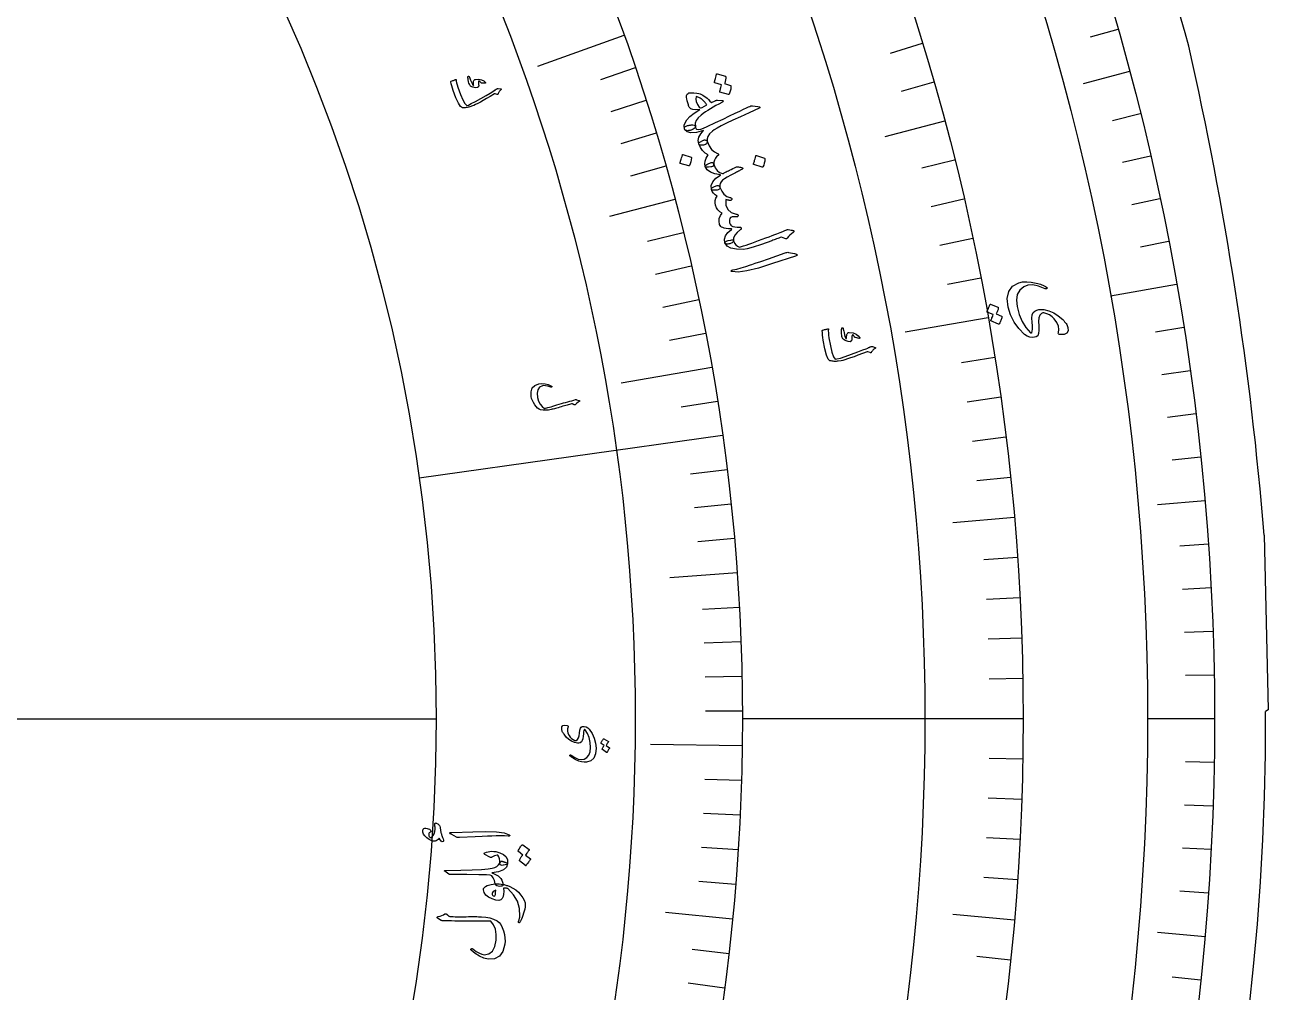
# Model space of a CAD drawing. Header units: millimetres. Extents: x -59 to 59, y -59 to 86.
# Drawn here: x 30.32 to 59.06, y -6.32 to 16.04 of the extents above; entities that cross this region are included whole.
import ezdxf

# ---------------------------------------------------------------- set-up
doc = ezdxf.new("R2010")
doc.units = ezdxf.units.MM
for name, color, linetype in [('CUT_OUTER', 1, 'Continuous'), ('ENGRAVE', 7, 'Continuous'), ('ENGRAVE_FINE', 8, 'Continuous'), ('TEXT', 5, 'Continuous')]:
    doc.layers.add(name, color=color, linetype=linetype)

msp = doc.modelspace()

# ---------------------------------------------------------------- linework, layer by layer
at = {"layer": 'CUT_OUTER'}
msp.add_lwpolyline([(58.9664, 4.2472), (59.0583, 0.2109), (59.0582, 0.2072), (59.0553, 0.205), (58.9995, 0.1679)], dxfattribs=at)
for centre, radius, start, end in [((12.4159, 3.6161), 46.367, 14.91234, 27.7401), ((-20.7456, -2.2768), 79.9786, 4.678869, 12.877825), ((0, -0.0003), 58.9997, 179.811218, 0.16335)]:
    msp.add_arc(centre, radius, start, end, dxfattribs=at)
at = {"layer": 'ENGRAVE'}
for points in [[(44.1651, 15.7962), (42.1652, 15.0809)], [(55.8498, 14.9649), (54.7813, 14.6786)], [(51.5756, 13.8196), (50.1965, 13.4501)], [(45.342, 12.0074), (43.8364, 11.6087)], [(56.9416, 10.0403), (55.4164, 9.7714)], [(52.5838, 9.2719), (50.6664, 8.9339)], [(46.1963, 8.1228), (44.1044, 7.755)], [(46.4457, 6.5482), (39.435, 5.5598)], [(57.6, 5.0393), (56.4979, 4.9429)], [(53.1918, 4.6537), (51.7694, 4.5292)], [(46.7836, 3.3729), (45.23, 3.2609)], [(-39.825, 0), (39.825, 0)], [(53.395, 0), (46.905, 0)], [(57.82, 0), (56.2713, 0)], [(46.9008, -0.6263), (44.777, -0.598)], [(46.6757, -4.6322), (45.1257, -4.4784)], [(53.1918, -4.6537), (51.7694, -4.5292)], [(57.6, -5.0393), (56.4979, -4.9429)]]:
    msp.add_lwpolyline(points, dxfattribs=at)
for radius in [57.82, 57.82, 56.2713, 53.395, 53.395, 51.1235, 46.905, 46.905, 44.427, 39.825, 39.825]:
    msp.add_circle((0, 0), radius, dxfattribs=at)
at = {"layer": 'ENGRAVE_FINE'}
for points in [[(55.5802, 15.9374), (54.9421, 15.7544)], [(51.0619, 15.6112), (50.3171, 15.3835)], [(44.4258, 15.0474), (43.6212, 14.7748)], [(51.3266, 14.7177), (50.5779, 14.503)], [(44.674, 14.2939), (43.8648, 14.0349)], [(56.1025, 13.9879), (55.4585, 13.8273)], [(44.9095, 13.5359), (44.096, 13.2907)], [(56.3381, 13.0067), (55.6913, 12.8574)], [(45.1322, 12.7737), (44.3147, 12.5423)], [(51.8089, 12.9174), (51.0533, 12.729)], [(52.0265, 12.0113), (51.2677, 11.8361)], [(56.5565, 12.0215), (55.9072, 11.8835)], [(45.539, 11.2373), (44.7142, 11.0338)], [(52.2282, 11.1014), (51.4664, 10.9395)], [(56.7577, 11.0326), (56.1061, 10.9059)], [(45.723, 10.4636), (44.8948, 10.274)], [(52.414, 10.1882), (51.6495, 10.0396)], [(45.8939, 9.6864), (45.0626, 9.511)], [(57.1081, 9.045), (56.4526, 8.9412)], [(46.0517, 8.9061), (45.2176, 8.7448)], [(52.7376, 8.3528), (51.9684, 8.231)], [(57.2573, 8.047), (56.6, 7.9546)], [(46.3276, 7.3368), (45.4885, 7.2039)], [(52.8754, 7.4311), (52.1041, 7.3228)], [(57.389, 7.0465), (56.7302, 6.9656)], [(52.997, 6.5072), (52.224, 6.4123)], [(57.5033, 6.0438), (56.8431, 5.9745)], [(46.5503, 5.7573), (45.7072, 5.653)], [(53.1025, 5.5813), (52.328, 5.4999)], [(46.6416, 4.9643), (45.7967, 4.8743)], [(46.7193, 4.1694), (45.8731, 4.0939)], [(57.6792, 4.0333), (57.017, 3.987)], [(53.2649, 3.7246), (52.488, 3.6703)], [(57.7408, 3.0261), (57.0779, 2.9913)], [(53.3218, 2.7945), (52.5441, 2.7537)], [(46.8343, 2.575), (45.9859, 2.5283)], [(57.7848, 2.0179), (57.1214, 1.9947)], [(46.8714, 1.7758), (46.0224, 1.7437)], [(53.3625, 1.8635), (52.5841, 1.8363)], [(46.8948, 0.9758), (46.0454, 0.9581)], [(53.3869, 0.9319), (52.6082, 0.9183)], [(57.8112, 1.0091), (57.1475, 0.9975)], [(46.9047, 0.175), (46.0551, 0.1718)], [(53.3869, -0.9319), (52.6082, -0.9183)], [(57.8112, -1.0091), (57.1475, -0.9975)], [(46.8833, -1.4279), (46.0341, -1.4021)], [(53.3625, -1.8635), (52.5841, -1.8363)], [(57.7848, -2.0179), (57.1214, -1.9947)], [(46.852, -2.2295), (46.0033, -2.1891)], [(53.3218, -2.7945), (52.5441, -2.7537)], [(46.807, -3.0309), (45.9591, -2.976)], [(57.7408, -3.0261), (57.0779, -2.9913)], [(53.2649, -3.7246), (52.488, -3.6703)], [(46.7482, -3.8319), (45.9015, -3.7625)], [(57.6792, -4.0333), (57.017, -3.987)], [(46.5894, -5.4316), (45.7456, -5.3332)], [(53.1025, -5.5813), (52.328, -5.4999)], [(57.5033, -6.0438), (56.8431, -5.9745)], [(46.4894, -6.2298), (45.6474, -6.117)]]:
    msp.add_lwpolyline(points, dxfattribs=at)
at = {"layer": 'TEXT'}
for points in [[(41.3204, 14.5431), (41.3095, 14.5312), (41.2994, 14.5192), (41.2901, 14.5071), (41.2816, 14.495), (41.2739, 14.4827), (41.2672, 14.4702), (41.2613, 14.4574), (41.2562, 14.4445), (41.2528, 14.439), (41.2476, 14.4357), (41.2408, 14.4348), (41.2323, 14.4361), (41.1866, 14.4459), (41.1817, 14.4467), (41.1777, 14.447), (41.1745, 14.447), (41.1722, 14.4466), (41.0776, 14.3899), (40.9918, 14.3394), (40.9149, 14.2952), (40.8468, 14.2571), (40.7877, 14.2253), (40.7375, 14.1999), (40.6963, 14.1807), (40.6642, 14.1679), (40.6025, 14.1465), (40.5826, 14.1407), (40.5623, 14.136), (40.5415, 14.1321), (40.5204, 14.1291), (40.4988, 14.1271), (40.4768, 14.1262), (40.4543, 14.1263), (40.4313, 14.1275), (40.3883, 14.1548), (40.339, 14.2307), (40.2829, 14.3551), (40.2198, 14.5279), (40.2021, 14.5826), (40.1871, 14.6337), (40.1747, 14.6812), (40.165, 14.7251), (40.1653, 14.7295), (40.1667, 14.7331), (40.1693, 14.7359), (40.1731, 14.7379), (40.1918, 14.7461), (40.209, 14.7534), (40.2244, 14.7598), (40.2383, 14.7653), (40.2506, 14.7701), (40.2617, 14.7741), (40.2714, 14.7774), (40.2798, 14.7799), (40.2846, 14.781), (40.2878, 14.7803), (40.2893, 14.7778), (40.2892, 14.7734), (40.2911, 14.741), (40.2983, 14.701), (40.3109, 14.6535), (40.3289, 14.5984), (40.3876, 14.4355), (40.4407, 14.3106), (40.4887, 14.2239), (40.5318, 14.1753), (40.57, 14.1888), (40.6368, 14.2209), (40.7322, 14.2717), (40.8561, 14.3413), (40.9798, 14.4123), (41.0731, 14.4664), (41.1361, 14.5038), (41.1689, 14.5242), (41.1778, 14.5301), (41.186, 14.5356), (41.1938, 14.5408), (41.2009, 14.5456), (41.2074, 14.5499), (41.2132, 14.5538), (41.2182, 14.5573), (41.2225, 14.5604), (41.2322, 14.5663), (41.242, 14.5701), (41.2521, 14.5719), (41.2624, 14.5716), (41.3187, 14.5641), (41.3226, 14.5632), (41.3255, 14.5618), (41.3273, 14.5599), (41.3281, 14.5574), (41.3275, 14.5537), (41.3261, 14.5502), (41.3237, 14.5466), (41.3204, 14.5431)], [(40.9683, 14.7065), (40.9688, 14.704), (40.9686, 14.7016), (40.9677, 14.6993), (40.966, 14.6971), (40.9642, 14.6959), (40.9621, 14.695), (40.9598, 14.6943), (40.9572, 14.6939), (40.8812, 14.6967), (40.8733, 14.6975), (40.8669, 14.699), (40.862, 14.7013), (40.8586, 14.7043), (40.8484, 14.7186), (40.8377, 14.73), (40.8264, 14.7385), (40.8145, 14.7441), (40.8094, 14.7442), (40.8054, 14.7401), (40.8025, 14.7318), (40.8009, 14.7192), (40.801, 14.7113), (40.8013, 14.7031), (40.8019, 14.6948), (40.8028, 14.6863), (40.8039, 14.6776), (40.8053, 14.6685), (40.807, 14.6591), (40.809, 14.6493), (40.8073, 14.6125), (40.7837, 14.5925), (40.7385, 14.5893), (40.6714, 14.6028), (40.6501, 14.6106), (40.6326, 14.6194), (40.6187, 14.6291), (40.6085, 14.6399), (40.6006, 14.6528), (40.5924, 14.6717), (40.5841, 14.6966), (40.5754, 14.7274), (40.5714, 14.7433), (40.568, 14.7585), (40.5655, 14.7732), (40.5636, 14.7872), (40.5623, 14.8005), (40.5613, 14.813), (40.5606, 14.8247), (40.5601, 14.8357), (40.5612, 14.843), (40.5635, 14.8487), (40.5669, 14.8529), (40.5713, 14.8555), (40.5765, 14.8565), (40.5809, 14.8554), (40.5844, 14.8523), (40.5872, 14.847), (40.5947, 14.8299), (40.603, 14.8104), (40.612, 14.7885), (40.6216, 14.7641), (40.6396, 14.7187), (40.6554, 14.6838), (40.6688, 14.6595), (40.6801, 14.6457), (40.6823, 14.6442), (40.6846, 14.6438), (40.6871, 14.6445), (40.6897, 14.6464), (40.6912, 14.6481), (40.6921, 14.6508), (40.6925, 14.6543), (40.6924, 14.6587), (40.688, 14.6984), (40.6868, 14.7153), (40.6877, 14.7304), (40.6907, 14.7438), (40.6957, 14.7554), (40.7026, 14.7662), (40.7109, 14.7741), (40.7206, 14.7791), (40.7317, 14.7813), (40.8108, 14.7839), (40.8766, 14.7723), (40.9291, 14.7465), (40.9683, 14.7065)], [(46.6309, 14.6421), (46.6344, 14.6402), (46.6373, 14.6369), (46.6394, 14.6321), (46.6407, 14.6259), (46.6395, 14.6018), (46.6372, 14.5782), (46.634, 14.555), (46.6296, 14.5323), (46.6242, 14.5098), (46.6175, 14.4873), (46.6096, 14.465), (46.6005, 14.4428), (46.5971, 14.438), (46.5929, 14.435), (46.5877, 14.4338), (46.5817, 14.4345), (46.3848, 14.4882), (46.3817, 14.4904), (46.3804, 14.4946), (46.3808, 14.5009), (46.383, 14.5092), (46.3855, 14.5152), (46.3885, 14.5247), (46.3921, 14.5376), (46.3962, 14.554), (46.401, 14.5741), (46.4064, 14.598), (46.4126, 14.6257), (46.4195, 14.6572), (46.2659, 14.6996), (46.2608, 14.7022), (46.2583, 14.7068), (46.2584, 14.7134), (46.2612, 14.7221), (46.2636, 14.7295), (46.267, 14.7412), (46.2714, 14.7572), (46.2768, 14.7773), (46.2832, 14.802), (46.2905, 14.8314), (46.2985, 14.8656), (46.3074, 14.9047), (46.3095, 14.9091), (46.3123, 14.9116), (46.3156, 14.9123), (46.3196, 14.911), (46.5113, 14.8546), (46.5149, 14.8527), (46.5177, 14.8494), (46.5198, 14.8447), (46.5212, 14.8385), (46.5212, 14.8183), (46.52, 14.7984), (46.5177, 14.7787), (46.5143, 14.7593), (46.5099, 14.7402), (46.5047, 14.7214), (46.4986, 14.7029), (46.4916, 14.6848)], [(45.9488, 13.9573), (45.8813, 13.8965), (45.8368, 13.8328), (45.8153, 13.7661), (45.8168, 13.6965), (45.8164, 13.6772), (45.8079, 13.6592), (45.7912, 13.6427), (45.7665, 13.6276), (45.7528, 13.6214), (45.7387, 13.6158), (45.7241, 13.6106), (45.7092, 13.6058), (45.6938, 13.6018), (45.6781, 13.5989), (45.6621, 13.5971), (45.6458, 13.5963), (45.6185, 13.5969), (45.5973, 13.6005), (45.5823, 13.6071), (45.5735, 13.6168), (45.5629, 13.6525), (45.559, 13.6888), (45.5621, 13.7258), (45.5721, 13.7634), (45.617, 13.8439), (45.6895, 13.9243), (45.7895, 14.0044), (45.9171, 14.0844), (45.8283, 14.0802), (45.7603, 14.0858), (45.7129, 14.1012), (45.6861, 14.1264), (45.678, 14.1421), (45.6701, 14.1588), (45.6625, 14.1767), (45.6552, 14.1956), (45.648, 14.2158), (45.641, 14.2374), (45.6341, 14.2603), (45.6274, 14.2846), (45.6165, 14.3298), (45.6104, 14.3652), (45.6091, 14.391), (45.6126, 14.4072), (45.6285, 14.4368), (45.6477, 14.4578), (45.6702, 14.4701), (45.6961, 14.4737), (45.7814, 14.4707), (45.8483, 14.4656), (45.8968, 14.4585), (45.927, 14.4495), (45.9587, 14.4343), (45.9908, 14.4162), (46.0232, 14.3952), (46.0559, 14.3713), (46.0889, 14.3444), (46.1221, 14.3147), (46.1557, 14.282), (46.1895, 14.2464), (46.272, 14.2862), (46.2821, 14.2904), (46.2915, 14.2942), (46.3, 14.2977), (46.3078, 14.3008), (46.3149, 14.3032), (46.3214, 14.3047), (46.3273, 14.3052), (46.3326, 14.3049), (46.4478, 14.2926), (46.464, 14.2879), (46.4663, 14.2786), (46.4546, 14.2647), (46.4289, 14.2462), (46.3583, 14.2108), (46.2908, 14.175), (46.2264, 14.1389), (46.165, 14.1024), (46.1066, 14.0658), (46.0511, 14.0294), (45.9985, 13.9933), (45.9488, 13.9573)], [(46.0836, 14.19), (46.0743, 14.2041), (46.0642, 14.2184), (46.0534, 14.2332), (46.0419, 14.2483), (46.0294, 14.2635), (46.0154, 14.2786), (45.9999, 14.2935), (45.983, 14.3082), (45.9663, 14.3226), (45.949, 14.3355), (45.9313, 14.3472), (45.9131, 14.3575), (45.8945, 14.3663), (45.8754, 14.3735), (45.856, 14.3791), (45.8362, 14.3831), (45.8293, 14.327), (45.8386, 14.2674), (45.864, 14.2043), (45.9055, 14.1375), (45.9169, 14.1287), (45.9325, 14.1246), (45.9523, 14.1254), (45.9762, 14.131)], [(45.7176, 13.7277), (45.7586, 13.7283), (45.7887, 13.7232), (45.8082, 13.7126), (45.8168, 13.6965), (45.8221, 13.6724), (45.829, 13.6538), (45.8375, 13.6406), (45.8476, 13.633), (45.8864, 13.626), (45.9402, 13.6335), (46.0088, 13.6553), (46.0924, 13.6916), (46.2857, 13.7837), (46.4577, 13.8658), (46.6084, 13.9377), (46.738, 13.9994), (46.8464, 14.051), (46.9335, 14.0925), (46.9995, 14.1239), (47.0442, 14.1453), (47.0742, 14.1579), (47.0998, 14.1668), (47.1209, 14.172), (47.1375, 14.1733), (47.2649, 14.1584), (47.2964, 14.1473), (47.3112, 14.1359), (47.3092, 14.1244), (47.2904, 14.1128), (47.0616, 14.0107), (46.8598, 13.919), (46.6848, 13.8376), (46.5368, 13.7665), (46.4154, 13.7059), (46.3206, 13.6558), (46.2523, 13.6164), (46.2106, 13.5874), (46.1464, 13.5248), (46.1051, 13.4641), (46.0869, 13.4052), (46.0917, 13.348), (46.093, 13.3299), (46.0861, 13.3124), (46.0711, 13.2954), (46.048, 13.2791), (46.0255, 13.2678), (46.002, 13.2606), (45.9777, 13.2575), (45.9525, 13.2586), (45.9306, 13.2632), (45.9138, 13.2702), (45.9023, 13.2796), (45.8959, 13.2913), (45.8856, 13.3705), (45.9009, 13.4484), (45.9418, 13.5251), (46.0083, 13.6008), (45.8436, 13.5578), (45.7161, 13.5465), (45.6259, 13.5669), (45.5729, 13.6189), (45.5662, 13.6344), (45.5629, 13.6485), (45.5628, 13.6614), (45.5662, 13.6729), (45.5739, 13.6852), (45.5859, 13.6957), (45.6024, 13.7043), (45.6233, 13.7111), (45.6355, 13.7135), (45.6475, 13.716), (45.6595, 13.7184), (45.6712, 13.7208), (45.6829, 13.723), (45.6945, 13.7249), (45.7061, 13.7264), (45.7176, 13.7277)], [(46.2411, 12.8209), (46.2403, 12.8021), (46.2379, 12.7879), (46.234, 12.7782), (46.2285, 12.773), (46.2191, 12.7686), (46.2073, 12.7648), (46.1929, 12.7614), (46.1761, 12.7585), (46.1213, 12.7523), (46.0811, 12.7515), (46.0556, 12.7562), (46.0447, 12.7665), (46.0368, 12.8272), (46.0454, 12.8925), (46.0706, 12.9626), (46.1122, 13.0375), (46.0432, 13.0782), (45.9841, 13.1344), (45.9348, 13.2061), (45.8953, 13.2935), (45.8945, 13.3039), (45.8983, 13.3136), (45.9067, 13.3227), (45.9198, 13.331), (46.0061, 13.3748), (46.0158, 13.3796), (46.027, 13.382), (46.0399, 13.382), (46.0543, 13.3794), (46.0662, 13.3751), (46.0763, 13.3688), (46.0846, 13.3605), (46.0911, 13.3502), (46.139, 13.2455), (46.1941, 13.1639), (46.2566, 13.1053), (46.3267, 13.0699), (46.336, 13.0661), (46.3434, 13.0606), (46.349, 13.0533), (46.3527, 13.0444), (46.3539, 13.0355), (46.3519, 13.0283), (46.3468, 13.0229), (46.3386, 13.0193), (46.3305, 13.0167), (46.3236, 13.0139), (46.318, 13.0108), (46.3136, 13.0076), (46.2799, 12.9586), (46.2565, 12.9112), (46.2436, 12.8653), (46.2411, 12.8209)], [(45.72, 12.9846), (45.7235, 12.9827), (45.7262, 12.9794), (45.7281, 12.9747), (45.7292, 12.9687), (45.7239, 12.9221), (45.714, 12.8768), (45.6996, 12.8329), (45.6806, 12.7904), (45.6772, 12.7858), (45.6733, 12.7831), (45.6688, 12.7823), (45.6638, 12.7834), (45.4698, 12.8374), (45.4648, 12.84), (45.4625, 12.8446), (45.4629, 12.851), (45.4659, 12.8594), (45.4686, 12.8666), (45.4724, 12.878), (45.4775, 12.8934), (45.4837, 12.9129), (45.4911, 12.9368), (45.4994, 12.9653), (45.5088, 12.9985), (45.5192, 13.0363), (45.5212, 13.0415), (45.5239, 13.0446), (45.5272, 13.0455), (45.531, 13.0443)], [(47.4179, 12.9578), (47.4214, 12.9558), (47.4241, 12.9524), (47.426, 12.9475), (47.4271, 12.9412), (47.4217, 12.8932), (47.4117, 12.8467), (47.3972, 12.8017), (47.3782, 12.7582), (47.3747, 12.7535), (47.3708, 12.7508), (47.3663, 12.7501), (47.3613, 12.7513), (47.1669, 12.8107), (47.1619, 12.8135), (47.1596, 12.8182), (47.16, 12.8249), (47.1631, 12.8335), (47.1657, 12.8409), (47.1696, 12.8525), (47.1747, 12.8683), (47.181, 12.8883), (47.1883, 12.9128), (47.1968, 12.9421), (47.2062, 12.9762), (47.2167, 13.015), (47.2187, 13.0203), (47.2214, 13.0234), (47.2247, 13.0243), (47.2285, 13.023)], [(46.77, 12.7596), (46.7799, 12.7617), (46.7947, 12.7616), (46.8146, 12.7593), (46.8394, 12.7548), (46.8633, 12.7494), (46.8826, 12.7447), (46.8973, 12.7409), (46.9074, 12.7379), (46.917, 12.7295), (46.9179, 12.7206), (46.9103, 12.7111), (46.8939, 12.7011), (46.8825, 12.6952), (46.869, 12.6881), (46.8533, 12.6797), (46.8355, 12.6699), (46.8156, 12.6591), (46.7937, 12.6477), (46.7698, 12.6355), (46.7438, 12.6227), (46.6366, 12.566), (46.5514, 12.5186), (46.4884, 12.4804), (46.4475, 12.4514), (46.4143, 12.4159), (46.3929, 12.3772), (46.3831, 12.3352), (46.385, 12.29), (46.3858, 12.277), (46.3834, 12.265), (46.3779, 12.254), (46.3691, 12.2438), (46.3568, 12.2341), (46.3419, 12.2273), (46.3245, 12.2233), (46.3046, 12.2221), (46.256, 12.22), (46.2203, 12.2219), (46.1977, 12.2278), (46.188, 12.2377), (46.1841, 12.3289), (46.2175, 12.4148), (46.2883, 12.4955), (46.3965, 12.571), (46.4002, 12.5742), (46.4015, 12.5765), (46.4004, 12.5778), (46.3969, 12.5782), (46.2668, 12.5992), (46.1648, 12.6376), (46.0907, 12.6933), (46.0447, 12.7665), (46.043, 12.7757), (46.0455, 12.7847), (46.0522, 12.7934), (46.0631, 12.8019), (46.0794, 12.8112), (46.1003, 12.8221), (46.1258, 12.8346), (46.1558, 12.8487), (46.1862, 12.8583), (46.2105, 12.8569), (46.2289, 12.8444), (46.2411, 12.8209), (46.275, 12.7403), (46.3201, 12.6771), (46.3765, 12.6313), (46.4442, 12.6027), (46.4515, 12.6038), (46.4658, 12.6097), (46.4869, 12.6204), (46.515, 12.636), (46.5323, 12.6456), (46.5539, 12.6568), (46.5798, 12.6697), (46.6099, 12.6841), (46.644, 12.7002), (46.6821, 12.7182), (46.7241, 12.738), (46.77, 12.7596)], [(46.616, 12.0516), (46.6297, 12.0478), (46.6411, 12.0429), (46.6501, 12.0367), (46.6568, 12.0294), (46.6608, 12.0214), (46.6616, 12.0131), (46.6593, 12.0046), (46.6537, 11.9959), (46.6452, 11.9886), (46.6339, 11.9844), (46.6197, 11.9832), (46.6027, 11.9851), (46.5938, 11.9874), (46.5846, 11.9895), (46.5752, 11.9914), (46.5656, 11.9931), (46.5558, 11.9948), (46.5459, 11.997), (46.5359, 11.9996), (46.5257, 12.0026), (46.5257, 11.8723), (46.565, 11.7733), (46.6439, 11.7054), (46.7624, 11.6684), (46.776, 11.6647), (46.7873, 11.66), (46.7961, 11.6545), (46.8025, 11.6481), (46.8065, 11.64), (46.8077, 11.6318), (46.806, 11.6235), (46.8013, 11.6151), (46.7941, 11.6079), (46.7844, 11.6033), (46.7724, 11.6013), (46.7579, 11.602), (46.7226, 11.6052), (46.6934, 11.6058), (46.6704, 11.6038), (46.6536, 11.5994), (46.6314, 11.5859), (46.616, 11.565), (46.6074, 11.5369), (46.6055, 11.5014), (46.6099, 11.4645), (46.6197, 11.4341), (46.6349, 11.4102), (46.6555, 11.3929), (46.6851, 11.3807), (46.7275, 11.3721), (46.7828, 11.3672), (46.8508, 11.366), (46.8591, 11.3654), (46.8659, 11.3615), (46.8711, 11.3543), (46.8748, 11.3438), (46.8764, 11.3325), (46.8752, 11.3229), (46.8713, 11.315), (46.8647, 11.3087), (46.7846, 11.2441), (46.7299, 11.1787), (46.7008, 11.1126), (46.697, 11.0456), (46.6946, 11.0313), (46.6849, 11.0179), (46.6681, 11.0054), (46.6441, 10.9938), (46.6176, 10.9833), (46.5929, 10.9765), (46.5699, 10.9733), (46.5488, 10.9736), (46.5288, 10.9764), (46.5138, 10.9815), (46.5037, 10.9889), (46.4986, 10.9987), (46.4924, 11.0855), (46.5162, 11.1668), (46.57, 11.2428), (46.6538, 11.3135), (46.6582, 11.3171), (46.6592, 11.3201), (46.6568, 11.3225), (46.6511, 11.3245), (46.5836, 11.3295), (46.5277, 11.3362), (46.4832, 11.3445), (46.4504, 11.3544), (46.4254, 11.3678), (46.4051, 11.3843), (46.3897, 11.4041), (46.3789, 11.427), (46.3658, 11.5008), (46.3711, 11.569), (46.3949, 11.6319), (46.4373, 11.6893), (46.3817, 11.7232), (46.3376, 11.765), (46.3047, 11.8149), (46.2832, 11.8728), (46.2738, 11.9314), (46.2769, 11.9854), (46.2926, 12.0349), (46.3209, 12.0798), (46.2722, 12.1131), (46.2339, 12.1506), (46.2058, 12.1921), (46.188, 12.2377), (46.1922, 12.2588), (46.2159, 12.2806), (46.2589, 12.3032), (46.3214, 12.3267), (46.3416, 12.3296), (46.3589, 12.3244), (46.3734, 12.3112), (46.385, 12.29), (46.4266, 12.1957), (46.4789, 12.1245), (46.542, 12.0765), (46.616, 12.0516)], [(47.9613, 11.309), (48.0008, 11.3022), (48.0321, 11.2971), (48.0552, 11.2936), (48.07, 11.2917), (48.0796, 11.2898), (48.087, 11.2862), (48.0922, 11.2808), (48.0952, 11.2738), (48.0958, 11.2651), (48.0932, 11.2572), (48.0876, 11.2501), (48.079, 11.2438), (48.0361, 11.214), (47.9987, 11.1816), (47.9668, 11.1467), (47.9405, 11.1093), (47.9318, 11.0985), (47.9204, 11.0933), (47.9062, 11.0938), (47.8892, 11.0998), (47.8094, 11.1333), (47.7795, 11.1229), (47.7503, 11.1125), (47.7215, 11.1023), (47.6934, 11.0922), (47.6658, 11.0822), (47.6387, 11.0724), (47.6122, 11.0627), (47.5862, 11.0531), (47.3457, 10.9649), (47.1564, 10.9013), (47.0184, 10.8623), (46.9317, 10.8476), (46.7669, 10.8533), (46.6398, 10.8806), (46.5502, 10.9298), (46.4981, 11.0009), (46.4976, 11.0031), (46.4971, 11.0053), (46.4966, 11.0074), (46.4961, 11.0096), (46.5054, 11.0255), (46.5318, 11.0406), (46.5752, 11.0548), (46.6358, 11.0682), (46.6586, 11.0714), (46.6763, 11.0691), (46.6889, 11.0612), (46.6965, 11.0478), (46.7208, 10.9948), (46.7519, 10.9531), (46.79, 10.9229), (46.8349, 10.9041), (46.8806, 10.9167), (46.9324, 10.9323), (46.9901, 10.9509), (47.0538, 10.9726), (47.1233, 10.997), (47.1982, 11.0241), (47.2786, 11.0537), (47.3645, 11.0861), (47.4491, 11.1172), (47.5251, 11.1455), (47.5924, 11.1708), (47.6511, 11.1933), (47.7013, 11.2126), (47.7429, 11.2285), (47.776, 11.2409), (47.8007, 11.2498), (47.9211, 11.3019), (47.9333, 11.3055), (47.9441, 11.3079), (47.9534, 11.3091), (47.9613, 11.309)], [(48.1119, 10.7543), (48.1576, 10.7418), (48.1759, 10.7276), (48.1666, 10.7117), (48.1299, 10.6942), (47.5996, 10.5225), (47.2738, 10.4185), (47.0096, 10.3532), (46.8072, 10.3261), (46.6665, 10.3369), (46.6541, 10.3417), (46.6468, 10.3469), (46.6448, 10.3523), (46.6479, 10.358), (46.6535, 10.3633), (46.6613, 10.3679), (46.6713, 10.3719), (46.6835, 10.3752), (46.7793, 10.3964), (46.8798, 10.4234), (46.9852, 10.4561), (47.0954, 10.4946), (47.1244, 10.5041), (47.2023, 10.5306), (47.3292, 10.5742), (47.505, 10.635), (47.8939, 10.7741), (47.9149, 10.78), (47.9348, 10.7833), (47.9535, 10.784), (47.9711, 10.782)], [(54.2092, 8.9305), (54.2207, 9.0027), (54.2089, 9.0791), (54.1738, 9.1598), (54.1155, 9.2445), (54.0648, 9.2959), (54.0078, 9.3361), (53.9447, 9.365), (53.8753, 9.3829), (53.8619, 9.3835), (53.8485, 9.3814), (53.835, 9.3767), (53.8214, 9.3692), (53.7823, 9.3281), (53.7581, 9.2665), (53.7487, 9.1843), (53.754, 9.0815), (53.7601, 8.9803), (53.7528, 8.9048), (53.7322, 8.8552), (53.6984, 8.8314), (53.622, 8.8168), (53.5512, 8.8205), (53.486, 8.8426), (53.4263, 8.8828), (53.2936, 9.0196), (53.1868, 9.1707), (53.1059, 9.3361), (53.0508, 9.5163), (53.0285, 9.7198), (53.0621, 9.8815), (53.1518, 10.0016), (53.298, 10.0801), (53.3829, 10.0991), (53.4778, 10.1044), (53.583, 10.0959), (53.6984, 10.0736), (53.731, 10.0643), (53.7627, 10.0545), (53.7934, 10.044), (53.8231, 10.0329), (53.852, 10.0212), (53.8802, 10.0086), (53.9078, 9.9952), (53.9347, 9.9809), (53.9462, 9.9727), (53.9518, 9.9645), (53.9514, 9.9563), (53.9451, 9.9481), (53.9363, 9.9425), (53.9271, 9.9399), (53.9173, 9.9401), (53.9069, 9.9432), (53.7521, 10.0037), (53.6174, 10.0313), (53.5028, 10.0264), (53.4084, 9.989), (53.3166, 9.9087), (53.2604, 9.8057), (53.2395, 9.68), (53.2538, 9.5313), (53.3022, 9.3462), (53.3706, 9.1836), (53.4592, 9.0435), (53.5683, 8.9257), (53.577, 8.919), (53.5849, 8.9172), (53.5919, 8.9204), (53.5981, 8.9285), (53.6071, 8.9589), (53.6105, 9.0095), (53.6083, 9.0804), (53.6003, 9.1716), (53.5959, 9.265), (53.605, 9.3385), (53.6278, 9.3921), (53.6644, 9.4258), (53.7106, 9.4466), (53.7608, 9.459), (53.8149, 9.4628), (53.873, 9.4582), (53.9902, 9.4304), (54.102, 9.3827), (54.2081, 9.3151), (54.3087, 9.2275), (54.333, 9.2037), (54.3545, 9.1803), (54.3733, 9.1571), (54.3893, 9.1344), (54.4026, 9.1121), (54.4134, 9.0905), (54.4216, 9.0695), (54.4273, 9.0492), (54.4331, 8.9672), (54.4062, 8.9118), (54.3465, 8.8833), (54.254, 8.8815), (54.2281, 8.8873), (54.212, 8.8974), (54.2057, 8.9118), (54.2092, 8.9305)], [(52.8973, 9.3081), (52.9004, 9.306), (52.9026, 9.3027), (52.9039, 9.2981), (52.9044, 9.2923), (52.9002, 9.2707), (52.8951, 9.2496), (52.8891, 9.229), (52.8822, 9.2088), (52.8743, 9.1891), (52.8652, 9.1696), (52.855, 9.1502), (52.8437, 9.1311), (52.84, 9.1272), (52.8356, 9.1249), (52.8307, 9.1245), (52.8252, 9.1258), (52.6485, 9.1967), (52.6459, 9.199), (52.6452, 9.203), (52.6464, 9.2086), (52.6494, 9.2159), (52.6525, 9.221), (52.6566, 9.2293), (52.6615, 9.2406), (52.6675, 9.255), (52.6744, 9.2726), (52.6826, 9.2936), (52.6919, 9.318), (52.7023, 9.3458), (52.5646, 9.4016), (52.5602, 9.4045), (52.5584, 9.409), (52.5594, 9.415), (52.563, 9.4225), (52.5662, 9.429), (52.5709, 9.4392), (52.577, 9.4531), (52.5847, 9.4708), (52.5938, 9.4924), (52.6043, 9.5182), (52.6162, 9.5483), (52.6294, 9.5826), (52.632, 9.5863), (52.6349, 9.5883), (52.6381, 9.5885), (52.6416, 9.5869), (52.813, 9.514), (52.8161, 9.5119), (52.8183, 9.5086), (52.8196, 9.504), (52.8201, 9.4983), (52.8175, 9.48), (52.8139, 9.4621), (52.8093, 9.4446), (52.8036, 9.4274), (52.7971, 9.4106), (52.7898, 9.3942), (52.7817, 9.3781), (52.7729, 9.3625)], [(49.9705, 8.5636), (49.9564, 8.5527), (49.9432, 8.5415), (49.9309, 8.5301), (49.9194, 8.5186), (49.9089, 8.5067), (49.8992, 8.4943), (49.8905, 8.4816), (49.8826, 8.4685), (49.8778, 8.4632), (49.8717, 8.4606), (49.8641, 8.4608), (49.8552, 8.4638), (49.8073, 8.4828), (49.8022, 8.4846), (49.7979, 8.4858), (49.7945, 8.4863), (49.7919, 8.4862), (49.6788, 8.4423), (49.5765, 8.4034), (49.4849, 8.3696), (49.4041, 8.3409), (49.334, 8.3173), (49.275, 8.299), (49.2268, 8.2859), (49.1895, 8.2779), (49.1187, 8.266), (49.0961, 8.2635), (49.0731, 8.262), (49.0499, 8.2617), (49.0264, 8.2623), (49.0027, 8.2642), (48.9786, 8.2672), (48.9542, 8.2715), (48.9296, 8.2771), (48.888, 8.3146), (48.8485, 8.4061), (48.8107, 8.5513), (48.7742, 8.7504), (48.7652, 8.813), (48.7583, 8.8712), (48.7537, 8.925), (48.7514, 8.9744), (48.7524, 8.9792), (48.7547, 8.9828), (48.758, 8.9854), (48.7625, 8.9869), (48.7843, 8.9922), (48.8042, 8.997), (48.8222, 9.0011), (48.8382, 9.0045), (48.8525, 9.0074), (48.8652, 9.0097), (48.8763, 9.0114), (48.8859, 9.0126), (48.8913, 9.0129), (48.8946, 9.0116), (48.8959, 9.0086), (48.895, 9.0038), (48.8909, 8.9684), (48.8914, 8.9237), (48.8963, 8.8698), (48.9055, 8.8067), (48.939, 8.6192), (48.9736, 8.4739), (49.0096, 8.371), (49.0473, 8.3104), (49.0913, 8.3179), (49.1697, 8.3404), (49.2825, 8.3779), (49.4297, 8.4305), (49.5769, 8.4846), (49.6881, 8.5261), (49.7633, 8.5549), (49.8026, 8.571), (49.8133, 8.5758), (49.8234, 8.5802), (49.8327, 8.5844), (49.8413, 8.5882), (49.8492, 8.5918), (49.8561, 8.5949), (49.8623, 8.5978), (49.8675, 8.6003), (49.8791, 8.6049), (49.8905, 8.6073), (49.9017, 8.6073), (49.9128, 8.6051), (49.9725, 8.5866), (49.9765, 8.585), (49.9794, 8.5829), (49.981, 8.5804), (49.9814, 8.5776), (49.9801, 8.5737), (49.9779, 8.5701), (49.9747, 8.5668), (49.9705, 8.5636)], [(49.6188, 8.8056), (49.619, 8.8028), (49.6183, 8.8002), (49.6168, 8.7979), (49.6146, 8.7958), (49.6124, 8.7949), (49.61, 8.7942), (49.6074, 8.794), (49.6045, 8.794), (49.5226, 8.811), (49.5142, 8.8134), (49.5075, 8.8162), (49.5027, 8.8196), (49.4995, 8.8235), (49.4911, 8.8408), (49.4816, 8.8552), (49.4709, 8.8665), (49.4591, 8.8748), (49.4535, 8.8759), (49.4484, 8.8721), (49.4438, 8.8636), (49.4397, 8.8503), (49.4383, 8.8417), (49.4372, 8.8328), (49.4363, 8.8237), (49.4357, 8.8143), (49.4353, 8.8046), (49.4351, 8.7945), (49.4352, 8.784), (49.4356, 8.7731), (49.4269, 8.7335), (49.3977, 8.7161), (49.348, 8.721), (49.2778, 8.748), (49.2561, 8.7605), (49.2387, 8.7732), (49.2255, 8.7864), (49.2164, 8.7999), (49.2102, 8.8154), (49.2049, 8.8374), (49.2004, 8.8659), (49.1968, 8.9009), (49.1953, 8.9189), (49.1945, 8.936), (49.1944, 8.9524), (49.195, 8.9679), (49.1961, 8.9826), (49.1973, 8.9963), (49.1987, 9.0092), (49.2002, 9.0212), (49.2028, 9.0288), (49.2063, 9.0346), (49.2107, 9.0385), (49.216, 9.0405), (49.2219, 9.0407), (49.2264, 9.0387), (49.2297, 9.0346), (49.2316, 9.0284), (49.2367, 9.0085), (49.2421, 8.9858), (49.2477, 8.9604), (49.2537, 8.9322), (49.2648, 8.8796), (49.2753, 8.8388), (49.2854, 8.81), (49.2951, 8.793), (49.2972, 8.7909), (49.2997, 8.7901), (49.3025, 8.7904), (49.3057, 8.7919), (49.3075, 8.7935), (49.309, 8.7962), (49.3101, 8.8), (49.3108, 8.8048), (49.3134, 8.8487), (49.3153, 8.8672), (49.3191, 8.8834), (49.3248, 8.8973), (49.3323, 8.909), (49.3418, 8.9194), (49.3523, 8.9264), (49.3637, 8.9301), (49.3761, 8.9304), (49.4624, 8.9186), (49.5316, 8.8938), (49.5838, 8.8562), (49.6188, 8.8056)], [(43.1307, 7.3615), (43.1351, 7.3599), (43.1385, 7.3574), (43.1408, 7.354), (43.1421, 7.3498), (43.1421, 7.3453), (43.1406, 7.3412), (43.1374, 7.3376), (43.1326, 7.3344), (43.1046, 7.3168), (43.0808, 7.2991), (43.0613, 7.2813), (43.046, 7.2634), (43.0403, 7.2579), (43.0331, 7.2554), (43.0244, 7.2559), (43.0142, 7.2594), (43.0092, 7.2619), (43.0043, 7.2643), (42.9996, 7.2665), (42.9951, 7.2685), (42.9909, 7.2705), (42.9871, 7.2723), (42.9836, 7.274), (42.9804, 7.2756), (42.9747, 7.2783), (42.9682, 7.2797), (42.9609, 7.28), (42.9528, 7.2792), (42.9304, 7.2737), (42.906, 7.2675), (42.8796, 7.2604), (42.8513, 7.2524), (42.8209, 7.2437), (42.7886, 7.2343), (42.7543, 7.2242), (42.718, 7.2135), (42.6818, 7.2023), (42.6478, 7.192), (42.6159, 7.1827), (42.5861, 7.1743), (42.5584, 7.1668), (42.5326, 7.16), (42.5088, 7.154), (42.487, 7.1488), (42.4221, 7.1361), (42.3593, 7.131), (42.2989, 7.1336), (42.2407, 7.1437), (42.2052, 7.1571), (42.1705, 7.1812), (42.1364, 7.2159), (42.103, 7.2613), (42.0731, 7.3115), (42.0498, 7.3595), (42.033, 7.4052), (42.0229, 7.4487), (42.0185, 7.5614), (42.046, 7.6478), (42.1057, 7.7078), (42.1975, 7.7415), (42.2692, 7.7487), (42.3418, 7.7429), (42.4153, 7.7239), (42.4896, 7.6917), (42.4941, 7.6891), (42.4971, 7.686), (42.4987, 7.6824), (42.4988, 7.6784), (42.498, 7.6741), (42.4965, 7.6706), (42.4943, 7.668), (42.4915, 7.6663), (42.4871, 7.6646), (42.4828, 7.664), (42.4784, 7.6644), (42.474, 7.6658), (42.4099, 7.6854), (42.3563, 7.6971), (42.313, 7.701), (42.2801, 7.6971), (42.214, 7.6625), (42.1736, 7.6066), (42.1589, 7.5292), (42.1696, 7.4303), (42.1946, 7.3438), (42.2298, 7.2728), (42.2753, 7.217), (42.331, 7.1765), (42.3538, 7.1814), (42.3803, 7.1877), (42.4106, 7.1954), (42.4445, 7.2045), (42.4823, 7.2151), (42.5239, 7.2273), (42.5694, 7.2411), (42.6188, 7.2565), (42.6698, 7.2718), (42.7201, 7.2867), (42.7696, 7.3011), (42.8183, 7.3151), (42.8663, 7.3285), (42.9135, 7.3412), (42.96, 7.3534), (43.0058, 7.3649), (43.0495, 7.3779), (43.0546, 7.3785), (43.0595, 7.3786), (43.0642, 7.3781), (43.0686, 7.377)], [(42.8747, -0.1887), (42.8601, -0.2317), (42.8592, -0.2796), (42.8721, -0.3327), (42.8986, -0.3908), (42.9241, -0.4279), (42.9546, -0.4589), (42.9901, -0.4838), (43.0307, -0.5027), (43.0389, -0.5046), (43.0473, -0.5049), (43.0562, -0.5035), (43.0654, -0.5004), (43.0941, -0.4796), (43.116, -0.4442), (43.1309, -0.3945), (43.139, -0.3302), (43.1461, -0.2668), (43.1586, -0.2207), (43.1765, -0.1921), (43.1998, -0.1808), (43.2484, -0.1798), (43.2917, -0.1896), (43.3296, -0.2103), (43.362, -0.2419), (43.4291, -0.3424), (43.478, -0.4496), (43.5087, -0.5634), (43.5212, -0.6837), (43.51, -0.8146), (43.4691, -0.9118), (43.3987, -0.9753), (43.2991, -1.0049), (43.2448, -1.0055), (43.186, -0.9962), (43.1228, -0.9772), (43.0552, -0.9485), (43.0364, -0.9386), (43.0183, -0.9285), (43.0009, -0.9182), (42.9841, -0.9077), (42.9679, -0.8968), (42.9522, -0.8855), (42.9371, -0.8739), (42.9224, -0.8618), (42.9164, -0.8554), (42.914, -0.8497), (42.9153, -0.8447), (42.9202, -0.8405), (42.9262, -0.8382), (42.9322, -0.8377), (42.9382, -0.8391), (42.9441, -0.8423), (43.0313, -0.8988), (43.1101, -0.933), (43.1809, -0.9448), (43.2434, -0.9339), (43.3098, -0.8959), (43.3573, -0.839), (43.3856, -0.7631), (43.3949, -0.6683), (43.387, -0.5465), (43.3635, -0.4367), (43.3245, -0.339), (43.27, -0.2535), (43.2654, -0.2483), (43.2608, -0.2464), (43.2561, -0.2476), (43.2514, -0.252), (43.2426, -0.27), (43.2351, -0.3012), (43.2288, -0.3455), (43.2236, -0.4032), (43.2159, -0.4617), (43.2019, -0.5063), (43.1817, -0.537), (43.1553, -0.5536), (43.1245, -0.5611), (43.0923, -0.5628), (43.0586, -0.5589), (43.0235, -0.5492), (42.9547, -0.5187), (42.8914, -0.4768), (42.8338, -0.4237), (42.7817, -0.3593), (42.7693, -0.3422), (42.7586, -0.3256), (42.7496, -0.3096), (42.7422, -0.2941), (42.7364, -0.2791), (42.7321, -0.2649), (42.7292, -0.2513), (42.7279, -0.2384), (42.7329, -0.188), (42.7553, -0.1571), (42.795, -0.1458), (42.8522, -0.1541), (42.8676, -0.1603), (42.8764, -0.1682), (42.8788, -0.1776), (42.8747, -0.1887)], [(43.6401, -0.5706), (43.6384, -0.5689), (43.6375, -0.5665), (43.6372, -0.5635), (43.6376, -0.5598), (43.6426, -0.5465), (43.6482, -0.5337), (43.6543, -0.5213), (43.6608, -0.5094), (43.668, -0.4977), (43.6758, -0.4864), (43.6842, -0.4753), (43.6933, -0.4644), (43.6961, -0.4623), (43.699, -0.4614), (43.7021, -0.4617), (43.7053, -0.4632), (43.8058, -0.5294), (43.8071, -0.5312), (43.8071, -0.5338), (43.8057, -0.5373), (43.803, -0.5416), (43.8005, -0.5445), (43.7971, -0.5493), (43.7927, -0.5559), (43.7874, -0.5644), (43.7811, -0.5748), (43.7736, -0.5873), (43.765, -0.6018), (43.7554, -0.6182), (43.8332, -0.6709), (43.8356, -0.6733), (43.8361, -0.6764), (43.8348, -0.6801), (43.8317, -0.6845), (43.8289, -0.6883), (43.8248, -0.6942), (43.8194, -0.7024), (43.8126, -0.7127), (43.8043, -0.7254), (43.7948, -0.7406), (43.7838, -0.7583), (43.7715, -0.7785), (43.7694, -0.7806), (43.7674, -0.7815), (43.7654, -0.7812), (43.7634, -0.7797), (43.6673, -0.7117), (43.6657, -0.71), (43.6647, -0.7076), (43.6645, -0.7045), (43.6648, -0.7008), (43.6686, -0.6896), (43.673, -0.6786), (43.678, -0.668), (43.6835, -0.6578), (43.6895, -0.6479), (43.6959, -0.6384), (43.7028, -0.6292), (43.71, -0.6203)], [(39.9127, -2.4853), (39.916, -2.5108), (39.9191, -2.5345), (39.9221, -2.5564), (39.925, -2.5764), (39.9278, -2.5945), (39.9307, -2.6105), (39.9338, -2.6245), (39.9371, -2.6364), (39.9408, -2.6486), (39.9455, -2.6633), (39.9512, -2.6804), (39.9578, -2.7001), (39.9655, -2.7222), (39.9744, -2.7469), (39.9845, -2.7741), (39.9958, -2.8039), (39.9989, -2.8159), (39.9982, -2.826), (39.9936, -2.834), (39.9852, -2.8401), (39.9653, -2.8427), (39.9433, -2.8299), (39.9192, -2.8015), (39.8928, -2.7578), (39.8719, -2.7884), (39.85, -2.8111), (39.8272, -2.826), (39.8034, -2.833), (39.7595, -2.8316), (39.7128, -2.8179), (39.6632, -2.7919), (39.6106, -2.7537), (39.5642, -2.7095), (39.5331, -2.6651), (39.5171, -2.6206), (39.5165, -2.576), (39.5245, -2.5516), (39.5391, -2.5356), (39.5601, -2.5279), (39.5876, -2.5286), (39.617, -2.5348), (39.6437, -2.5438), (39.6677, -2.5554), (39.6891, -2.5699), (39.7038, -2.5839), (39.7099, -2.5963), (39.7073, -2.6073), (39.696, -2.6167), (39.6794, -2.6272), (39.667, -2.6399), (39.6586, -2.6547), (39.6543, -2.6718), (39.6531, -2.69), (39.656, -2.7062), (39.663, -2.7206), (39.6742, -2.733), (39.688, -2.7426), (39.7013, -2.746), (39.714, -2.7434), (39.7261, -2.7347), (39.7559, -2.7009), (39.7788, -2.6589), (39.7951, -2.6087), (39.8045, -2.5502), (39.8046, -2.5451), (39.8044, -2.5393), (39.8039, -2.5329), (39.803, -2.5259), (39.8019, -2.5183), (39.8008, -2.51), (39.7995, -2.5012), (39.7982, -2.4917), (39.7969, -2.4815), (39.7956, -2.4722), (39.7945, -2.4639), (39.7934, -2.4566), (39.7924, -2.4501), (39.7919, -2.4444), (39.7916, -2.4394), (39.7917, -2.4352), (39.793, -2.4273), (39.796, -2.4209), (39.8007, -2.4161), (39.807, -2.4129), (39.813, -2.411), (39.8187, -2.4102), (39.8241, -2.4107), (39.8291, -2.4123), (39.8641, -2.4332), (39.8897, -2.4523), (39.9059, -2.4697), (39.9127, -2.4853)], [(40.1845, -2.6802), (40.1488, -2.6591), (40.1369, -2.6433), (40.1486, -2.6327), (40.184, -2.6273), (40.6755, -2.6139), (40.9771, -2.606), (41.2171, -2.6152), (41.3954, -2.6417), (41.5119, -2.6859), (41.5212, -2.6932), (41.5261, -2.6994), (41.5265, -2.7046), (41.5224, -2.7088), (41.5164, -2.7119), (41.5086, -2.7139), (41.4991, -2.7148), (41.488, -2.7146), (41.4016, -2.709), (41.3098, -2.707), (41.2124, -2.7086), (41.1096, -2.7138), (41.0827, -2.7147), (41.0102, -2.7178), (40.8919, -2.723), (40.7279, -2.7303), (40.3641, -2.7491), (40.3449, -2.7488), (40.3272, -2.7466), (40.3112, -2.7426), (40.2969, -2.7367)], [(41.0665, -3.2011), (40.9472, -3.1359), (40.9343, -3.1267), (40.9301, -3.1176), (40.9347, -3.1087), (40.948, -3.1), (40.987, -3.085), (41.0273, -3.074), (41.069, -3.0672), (41.112, -3.0644), (41.1565, -3.0658), (41.2029, -3.0716), (41.251, -3.0819), (41.3009, -3.0966), (41.3839, -3.1362), (41.441, -3.1924), (41.4721, -3.2652), (41.4773, -3.3544), (41.4701, -3.3641), (41.4502, -3.373), (41.4176, -3.3811), (41.3723, -3.3883), (41.3482, -3.3895), (41.3287, -3.3873), (41.3138, -3.3816), (41.3034, -3.3726), (41.2997, -3.3658), (41.2975, -3.358), (41.297, -3.3494), (41.298, -3.3399), (41.3007, -3.2844), (41.2933, -3.2354), (41.2758, -3.1929), (41.2483, -3.1569), (41.246, -3.1553), (41.2429, -3.1545), (41.239, -3.1547), (41.2343, -3.1559), (41.2056, -3.1616), (41.176, -3.171), (41.1457, -3.1841), (41.1146, -3.2008), (41.1029, -3.2062), (41.091, -3.208), (41.0788, -3.2063), (41.0665, -3.2011)], [(41.7256, -3.0715), (41.7233, -3.0688), (41.7221, -3.0651), (41.7219, -3.0605), (41.7228, -3.055), (41.7316, -3.0356), (41.7411, -3.0169), (41.7513, -2.9989), (41.7622, -2.9816), (41.7739, -2.9648), (41.7866, -2.9485), (41.8002, -2.9326), (41.8148, -2.9171), (41.8192, -2.9143), (41.8236, -2.9132), (41.8282, -2.9139), (41.8329, -2.9164), (41.9775, -3.0246), (41.9793, -3.0274), (41.979, -3.0313), (41.9766, -3.0364), (41.9722, -3.0426), (41.9682, -3.0468), (41.9626, -3.0537), (41.9555, -3.0632), (41.9467, -3.0755), (41.9363, -3.0906), (41.924, -3.1085), (41.9099, -3.1294), (41.8939, -3.1533), (42.0056, -3.2395), (42.0089, -3.2433), (42.0094, -3.2479), (42.0071, -3.2534), (42.002, -3.2597), (41.9976, -3.2651), (41.9909, -3.2736), (41.9819, -3.2853), (41.9708, -3.3002), (41.9573, -3.3185), (41.9415, -3.3403), (41.9234, -3.3659), (41.903, -3.395), (41.8998, -3.3979), (41.8967, -3.3991), (41.8937, -3.3985), (41.8909, -3.3961), (41.7534, -3.2852), (41.7512, -3.2824), (41.7499, -3.2788), (41.7498, -3.2742), (41.7507, -3.2687), (41.7575, -3.2521), (41.765, -3.2362), (41.7734, -3.2208), (41.7826, -3.206), (41.7926, -3.1917), (41.8031, -3.178), (41.8142, -3.1648), (41.8258, -3.1522)], [(40.0247, -3.528), (40.0218, -3.5246), (40.0208, -3.5208), (40.0215, -3.5167), (40.024, -3.5123), (40.0274, -3.5092), (40.031, -3.5071), (40.0348, -3.5059), (40.0387, -3.5058), (40.3924, -3.4973), (40.6593, -3.4933), (40.8698, -3.4853), (41.024, -3.4735), (41.1218, -3.4581), (41.182, -3.4389), (41.2314, -3.4125), (41.2702, -3.3788), (41.2982, -3.3379), (41.3119, -3.3165), (41.3251, -3.3023), (41.3377, -3.2954), (41.3497, -3.2957), (41.3554, -3.2974), (41.3627, -3.2995), (41.3715, -3.3022), (41.382, -3.3054), (41.3939, -3.3092), (41.4071, -3.3137), (41.4217, -3.3189), (41.4376, -3.325), (41.4554, -3.3325), (41.468, -3.3395), (41.4753, -3.3462), (41.4774, -3.3524), (41.4492, -3.4336), (41.3794, -3.4959), (41.2679, -3.5394), (41.1148, -3.5639), (41.1681, -3.5851), (41.2152, -3.6088), (41.256, -3.635), (41.2906, -3.6638), (41.3188, -3.6959), (41.3425, -3.7345), (41.3614, -3.7796), (41.3758, -3.831), (41.3761, -3.8351), (41.376, -3.8392), (41.3754, -3.8431), (41.3743, -3.8471), (41.3682, -3.8561), (41.3577, -3.8637), (41.3428, -3.8699), (41.3235, -3.8747), (41.288, -3.8779), (41.2568, -3.8745), (41.23, -3.8644), (41.2076, -3.8477), (41.2011, -3.8408), (41.1964, -3.8336), (41.1935, -3.826), (41.1923, -3.8181), (41.173, -3.7363), (41.1461, -3.6751), (41.1119, -3.6344), (41.0703, -3.6142), (40.99, -3.6093), (40.8102, -3.6062), (40.531, -3.6046), (40.1523, -3.604), (40.1474, -3.6042), (40.1428, -3.6039), (40.1385, -3.6029), (40.1345, -3.6014), (40.1308, -3.5996), (40.1273, -3.5981), (40.124, -3.5966), (40.121, -3.5953)], [(41.0079, -3.8591), (41.0982, -3.8289), (41.1897, -3.8138), (41.2823, -3.8138), (41.376, -3.829), (41.3947, -3.8341), (41.4139, -3.8396), (41.4333, -3.8457), (41.4531, -3.8524), (41.4729, -3.8594), (41.4926, -3.8667), (41.5122, -3.8742), (41.5316, -3.882), (41.6003, -3.9158), (41.6653, -3.9592), (41.7266, -4.0123), (41.7841, -4.0752), (41.8309, -4.1387), (41.8634, -4.1981), (41.8816, -4.2534), (41.8857, -4.3044), (41.8804, -4.3524), (41.8722, -4.4007), (41.8611, -4.4494), (41.8472, -4.4983), (41.8306, -4.5475), (41.8114, -4.5967), (41.7896, -4.646), (41.7653, -4.6954), (41.7612, -4.7025), (41.7568, -4.7083), (41.752, -4.7127), (41.7469, -4.7158), (41.7419, -4.7173), (41.7377, -4.7169), (41.7342, -4.7144), (41.7314, -4.71), (41.7295, -4.7045), (41.7287, -4.6989), (41.7288, -4.6932), (41.73, -4.6873), (41.7423, -4.647), (41.7513, -4.6129), (41.7572, -4.5851), (41.7598, -4.5637), (41.7535, -4.386), (41.7049, -4.2205), (41.6141, -4.0678), (41.4811, -3.928), (41.4689, -3.9216), (41.4489, -3.9183), (41.4211, -3.9181), (41.3854, -3.9209), (41.3885, -3.9931), (41.3844, -4.0565), (41.373, -4.111), (41.3544, -4.1567), (41.3228, -4.1891), (41.273, -4.2016), (41.2048, -4.1943), (41.1183, -4.1672), (41.0333, -4.1262), (40.9717, -4.0771), (40.9334, -4.02), (40.9184, -3.9547), (40.9231, -3.9277), (40.9395, -3.9027), (40.9678, -3.8799), (41.0079, -3.8591)], [(41.2028, -3.9621), (41.1704, -3.9778), (41.1463, -3.9959), (41.1306, -4.0162), (41.1231, -4.0389), (41.1231, -4.0601), (41.1297, -4.0783), (41.1429, -4.0933), (41.1627, -4.1052), (41.1808, -4.091), (41.1935, -4.0624), (41.2009, -4.0194), (41.2028, -3.9621)], [(39.8597, -4.6142), (39.854, -4.6101), (39.8502, -4.6053), (39.8482, -4.5997), (39.8481, -4.5933), (39.8499, -4.5871), (39.8539, -4.5822), (39.8599, -4.5785), (39.8681, -4.576), (39.9157, -4.5632), (39.9573, -4.5485), (39.9927, -4.5318), (40.0221, -4.5132), (40.0325, -4.5078), (40.0439, -4.5073), (40.0562, -4.5115), (40.0696, -4.5205), (40.0758, -4.526), (40.0819, -4.5312), (40.0878, -4.5362), (40.0934, -4.5409), (40.0987, -4.5453), (40.1035, -4.5494), (40.1078, -4.5532), (40.1117, -4.5567), (40.1188, -4.5627), (40.1276, -4.5674), (40.138, -4.5708), (40.1501, -4.5729), (40.1847, -4.5745), (40.2224, -4.5757), (40.2634, -4.5765), (40.3075, -4.577), (40.3548, -4.5772), (40.4053, -4.5772), (40.4589, -4.5771), (40.5157, -4.5768), (40.5724, -4.5756), (40.6257, -4.575), (40.6756, -4.5748), (40.722, -4.5751), (40.7651, -4.5757), (40.805, -4.5767), (40.8418, -4.5778), (40.8754, -4.5793), (40.9743, -4.5877), (41.0669, -4.6063), (41.153, -4.635), (41.2327, -4.674), (41.2782, -4.7084), (41.3181, -4.7582), (41.3525, -4.8234), (41.3811, -4.9041), (41.4023, -4.9906), (41.4148, -5.071), (41.4186, -5.1453), (41.4137, -5.2135), (41.369, -5.3801), (41.2899, -5.4929), (41.1769, -5.552), (41.0302, -5.5575), (40.9246, -5.5344), (40.8237, -5.4923), (40.7277, -5.4314), (40.6363, -5.3519), (40.6311, -5.346), (40.6282, -5.3403), (40.6276, -5.3346), (40.6292, -5.3289), (40.6324, -5.3231), (40.6361, -5.3188), (40.6404, -5.3161), (40.6452, -5.315), (40.6521, -5.3146), (40.6587, -5.3157), (40.6648, -5.3183), (40.6704, -5.3223), (40.753, -5.3792), (40.8243, -5.4204), (40.8843, -5.4459), (40.933, -5.4555), (41.0433, -5.4364), (41.1266, -5.3744), (41.1829, -5.2693), (41.2118, -5.1212), (41.2138, -4.9847), (41.1939, -4.8663), (41.1522, -4.766), (41.0888, -4.6839), (41.0539, -4.6815), (41.0131, -4.6795), (40.9663, -4.678), (40.9136, -4.6769), (40.8548, -4.6764), (40.7897, -4.6765), (40.7184, -4.6773), (40.6408, -4.6787), (40.5609, -4.6792), (40.4824, -4.6793), (40.4051, -4.6791), (40.3291, -4.6784), (40.2544, -4.6773), (40.181, -4.6756), (40.109, -4.6732), (40.0383, -4.6703), (39.9699, -4.6701), (39.9622, -4.6689), (39.9552, -4.6669), (39.9487, -4.6643), (39.9428, -4.6611)]]:
    msp.add_lwpolyline(points, close=True, dxfattribs=at)

doc.saveas('drawing.dxf')
